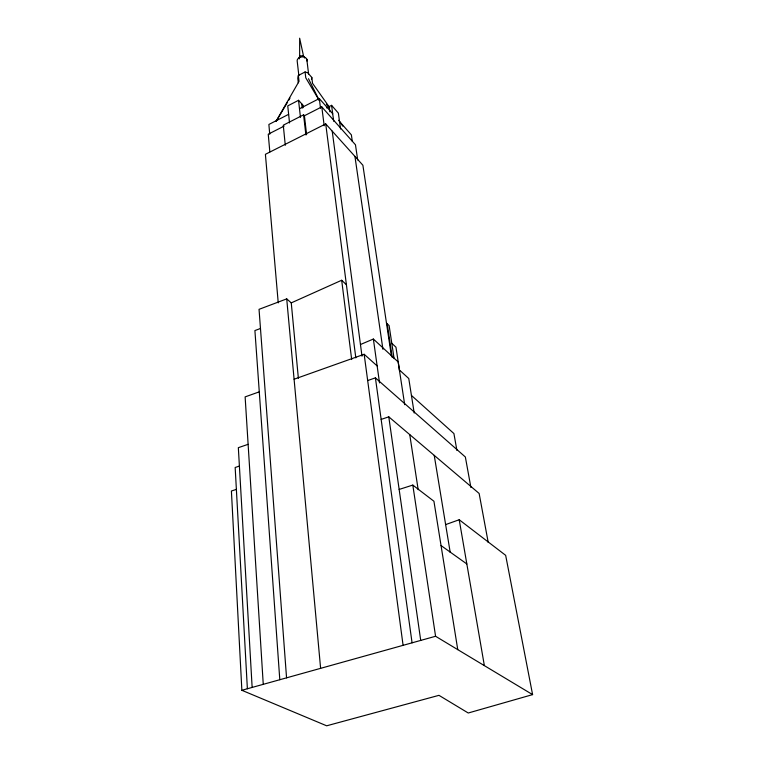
<?xml version="1.0" encoding="UTF-8"?>
<svg xmlns="http://www.w3.org/2000/svg" width="764" height="764" viewBox="0 0 764 764"><rect width="100%" height="100%" fill="white"/><g stroke="black" fill="none" stroke-linecap="round" stroke-linejoin="round"><path stroke-width="1.15" d="M311.483 79.255L311.808 77.441L307.796 72.857L305.075 71.959L298.361 75.483L297.769 78.109L298.304 82.799M302.878 107.839L303.356 105.594L298.543 100.304L287.751 105.881L289.537 122.975M276.014 121.4L299.03 81.347L298.361 75.483M276.062 121.438L287.55 102.195M288.763 100.17L289.967 98.145M299.488 108.746L319.295 98.566L332.703 113.75M326.581 107.896L331.576 105.346L338.366 113.11L340.563 129.011M288.63 114.323L268.871 124.465L269.749 134.206M306.593 134.645L304.416 115.746L303.585 114.829L283.272 125.2L285.287 145.294M284.122 126.108L268.25 134.187L269.835 151.912M304.416 115.746L321.787 106.884L355.47 144.797L357.695 159.963M391.388 355.986L362.89 165.234L325.722 123.911L265.404 154.309L278.239 302.888M236.372 489.371L231.406 491.023L241.863 690.293L286.557 677.84L259.044 309.334L286.72 298.877L291.265 302.878L341.68 280.254L346.417 284.743M360.455 344.526L373.367 339.035L398.159 361.926L404.7 404.71M260.476 328.491L254.909 330.554L279.796 679.721M445.632 524.601L459.212 519.749L505.663 555.342L532.594 694.619L468.246 713.003L438.966 695.336L326.667 725.8L241.863 690.293M377.139 365.908L364.161 354.276L294.092 379.221M259.273 391.846L245.129 396.888L263.255 684.334M367.675 380.558L375.401 377.855L465.362 457.006L470.911 487.527M248.119 444.323L238.339 447.675L252.139 687.438M381.15 419.407L388.781 416.829L479.133 493.458L488.234 542.507M239.399 466.059L235.169 467.492L247.374 688.756M399.152 489.438L412.808 485.083L433.933 501.251L457.76 649.639L532.594 694.619M286.557 677.84L435.575 636.269L457.76 649.639M441.048 545.572L466.833 563.956M411.433 395.427L453.911 433.551L456.92 450.473M399.381 369.948L408.769 378.514L414.203 413.028M391.789 343.284L395.962 347.181L399.553 370.712M386.469 323.077L389.124 325.598L394.109 358.641M339.531 121.495L351.373 134.875L352.299 141.292M326.371 104.219L327.785 106.129M329.714 107.609L312.524 83.295L311.808 77.441M338.653 120.254L342.778 126.098M319.075 100.189L305.772 77.823L305.075 71.959M308.503 78.721L319.171 100.18M299.278 58.876L298.925 57.854L300.156 56.011L302.821 55.676L304.464 56.908A2.884 2.187 -6.4 0 1 304.54 57.997M303.509 55.992L299.65 38.2L299.669 57.835A2.168 1.643 -6.4 0 1 300.577 56.441M459.212 519.749L484.347 665.549M434.229 455.382L450.225 552.467M409.752 434.63L418.175 489.676M412.808 485.083L435.575 636.269M387.176 323.735L392.228 357.485M354.935 156.4L382.926 349.301M388.781 416.829L420.716 640.413M373.367 339.035L379.527 382.898M375.401 377.855L412.073 642.83M331.576 105.346L333.715 121.285M364.161 354.276L403.086 645.341M329.169 106.559L329.867 111.811M332.216 131.141L362.002 356.196M325.722 123.911L355.823 357.896M321.787 106.884L324.203 125.793M319.295 98.566L320.527 108.297M341.68 280.254L351.679 359.529M308.589 73.993L306.803 59.229L305.887 57.978C303.413 56.144 299.66 56.622 297.721 59.019A4.985 3.763 -6.4 0 0 297.167 60.843L298.848 75.607M303.585 114.829L305.887 134.922M301.684 103.78L302.162 107.991M298.543 100.304L300.462 117.398M291.265 302.878L298.371 378.304M286.72 298.877L320.613 668.338M306.889 59.22A4.985 3.763 -6.4 0 1 307.013 61.024"/></g></svg>
